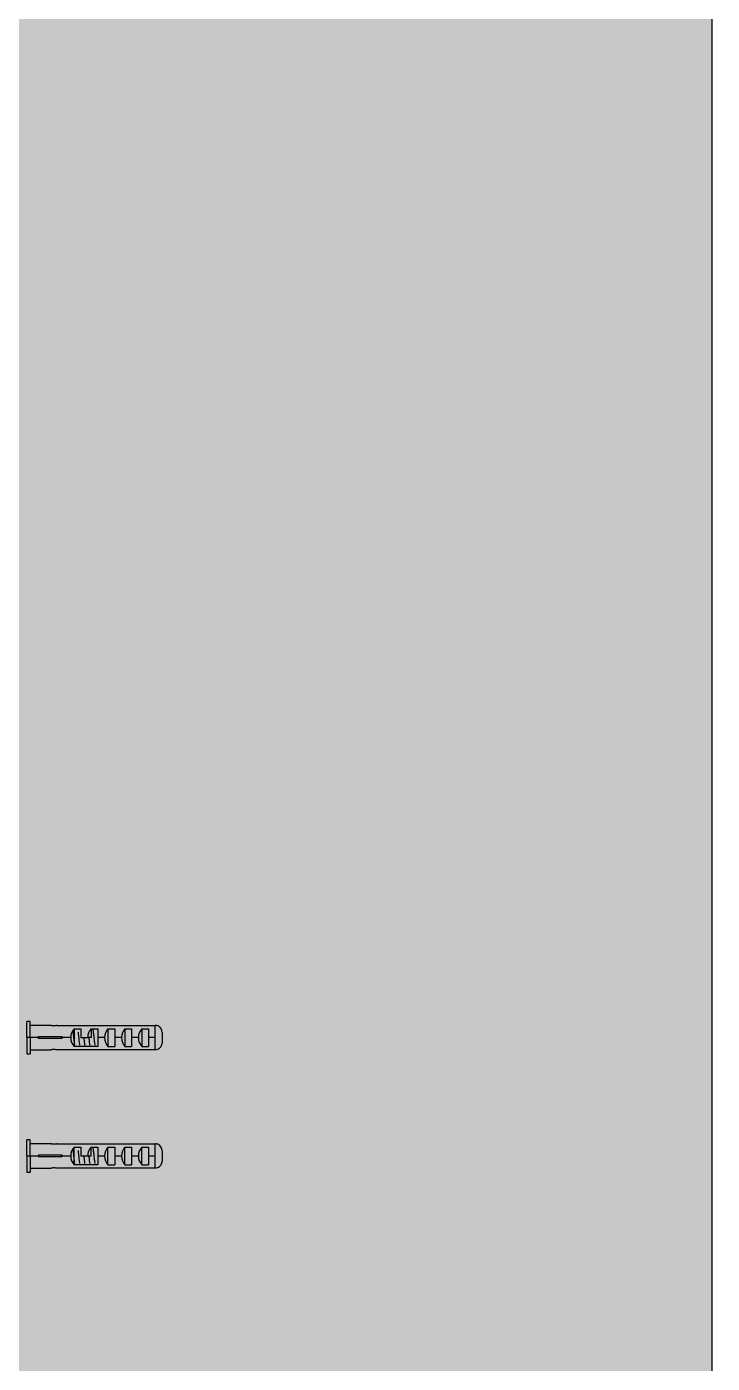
# Model space of a CAD drawing. Header units: millimetres. Extents: x -41292 to 298682, y -22072 to 33155.
# Drawn here: x -25625.8 to -25423.1, y 28589.6 to 28984.8 of the extents above; entities that cross this region are included whole.
import ezdxf

# ---------------------------------------------------------------- set-up
doc = ezdxf.new("R2010")
doc.units = ezdxf.units.MM
for name, color, linetype in [('02-WAL', 2, 'Continuous'), ('06-FUR', 6, 'Continuous'), ('F-BATH', 9, 'Continuous'), ('인테리어_해치_벽체', 8, 'Continuous')]:
    doc.layers.add(name, color=color, linetype=linetype)

# ---------------------------------------------------------------- blocks, each defined once
blk = doc.blocks.new('shdushs')
at = {"layer": '인테리어_해치_벽체'}
h = blk.add_hatch(color=256, dxfattribs=at)
h.dxf.hatch_style = 1
h.paths.add_polyline_path([(278642.73, 3821.07), (279542.73, 3821.07), (279542.73, 3081.07), (278642.73, 3081.07)], flags=16)
h.paths.add_polyline_path([(277152.73, 3961.07), (277872.73, 3961.07), (277872.73, 151.07), (277922.73, 151.07), (277922.73, 11.07), (277732.73, 11.07), (277732.73, 3821.07), (277732.73, 3821.07), (277732.73, 3821.07), (277152.73, 3821.07)])
h.paths.add_polyline_path([(273717.73, 4561.07), (275322.73, 4561.07), (275322.73, 3821.07), (275272.73, 3821.07), (275272.73, 2461.07), (275322.73, 2461.07), (275322.73, 2321.07), (274602.73, 2321.07), (274602.73, -758.93), (274652.73, -758.93), (274652.73, -898.93), (274462.73, -898.93), (274462.73, 2321.07), (274362.73, 2321.07), (274362.73, 2461.07), (275132.73, 2461.07), (275132.73, 4321.07), (273717.73, 4321.07)])
h.paths.add_polyline_path([(271533.15, 3011.07), (271533.15, 2871.07), (272442.73, 2871.07), (272442.73, 2321.07), (272632.73, 2321.07), (272632.73, 2461.07), (272582.73, 2461.07), (272582.73, 3011.07)])
h.paths.add_polyline_path([(268942.73, 1846.07), (268942.73, 1716.07), (269342.73, 1716.07), (269342.73, -898.93), (271112.73, -906.75), (271112.73, -766.75), (269482.73, -758.93), (269482.73, 2871.07), (270375.78, 2871.07), (270375.78, 3011.07), (269482.73, 3011.07), (269482.73, 4321.07), (270617.73, 4321.07), (270617.73, 4561.07), (269342.73, 4561.07), (269342.73, 1846.07)])
h.paths.add_polyline_path([(276332.73, -2313.93), (277872.73, -2313.93), (277872.73, -2463.93), (276332.73, -2463.93)])
h.paths.add_polyline_path([(275552.73, -898.93), (275552.73, -758.93), (277872.73, -758.93), (277872.73, -898.93)])
h.paths.add_polyline_path([(270682.73, -2463.93), (270342.73, -2463.93), (270342.73, -2313.93), (270682.73, -2313.93)])
h.paths.add_polyline_path([(269842.73, -6133.93), (270682.73, -6133.93), (270682.73, -6283.93), (269842.73, -6283.93)])
h.paths.add_polyline_path([(275142.73, -6283.93), (275681.29, -6283.93), (275681.29, -6133.93), (275382.73, -6133.93), (275382.73, -2463.93), (275432.73, -2463.93), (275432.73, -2313.93), (275142.73, -2313.93), (275142.73, -6283.93)])
h.paths.add_polyline_path([(278812.73, -7888.93), (278812.73, -8128.93), (279782.73, -8128.93), (279782.73, 3961.07), (278502.73, 3961.07), (278502.73, 2941.07), (279542.73, 2941.07), (279542.73, 151.07), (278722.73, 151.07), (278722.73, 11.07), (279542.73, 11.07), (279542.73, -2313.93), (278872.73, -2313.93), (278872.73, -2463.93), (279542.73, -2463.93), (279542.73, -6133.93), (278812.73, -6133.93), (278812.73, -6283.93), (279542.73, -6283.93), (279542.73, -7888.93)])
h.paths.add_polyline_path([(274612.73, -7888.93), (276112.73, -7888.93), (276112.73, -8128.93), (274612.73, -8128.93)])
h.paths.add_polyline_path([(270167.73, -7288.93), (270682.73, -7288.93), (270682.73, -7888.93), (271212.73, -7888.93), (271212.73, -8128.93), (270167.73, -8128.93)])
h.paths.add_polyline_path([(267542.73, -7288.93), (267282.73, -7288.93), (267282.73, -7528.93), (267782.73, -7528.93), (267782.73, -6283.93), (268382.73, -6283.93), (268382.73, -6133.93), (267782.73, -6133.93), (267782.73, -2463.93), (269442.73, -2463.93), (269442.73, -2313.93), (267442.73, -2313.93), (267442.73, -2463.93), (267542.73, -2463.93), (267542.73, -6133.93), (266942.73, -6133.93), (266942.73, -6283.93), (267542.73, -6283.93)])
h.paths.add_polyline_path([(266372.73, 1716.07), (265697.73, 1716.07), (265697.73, -763.93), (266507.73, -763.93), (266507.73, -893.93), (265697.73, -893.93), (265697.73, -2313.93), (266542.73, -2313.93), (266542.73, -2463.93), (264582.73, -2463.93), (264582.73, -6133.93), (265182.73, -6133.93), (265182.73, -6283.93), (264582.73, -6283.93), (264582.73, -7288.93), (265182.73, -7288.93), (265182.73, -7528.93), (264342.73, -7528.93), (264342.73, -2313.93), (265547.73, -2313.93), (265547.73, 1846.07), (266152.73, 1846.07), (266152.73, 2277.91), (266292.73, 2277.91), (266292.73, 1846.07), (266372.73, 1846.07)])
h.paths.add_polyline_path([(266822.73, 1846.07), (268042.73, 1846.07), (268042.73, 1716.07), (267487.73, 1716.07), (267487.73, -893.93), (267307.73, -893.93), (267307.73, -763.93), (267357.73, -763.93), (267357.73, 1716.07), (266822.73, 1716.07)])
h.paths.add_polyline_path([(266342.73, 3961.07), (266152.73, 3961.07), (266152.73, 3177.91), (266292.73, 3177.91), (266292.73, 3821.07), (266342.73, 3821.07)])
at = {"layer": '02-WAL'}
blk.add_lwpolyline([(278812.73, -7888.93), (278812.73, -8128.93), (279782.73, -8128.93), (279782.73, 3961.07), (278502.73, 3961.07), (278502.73, 2941.07), (279542.73, 2941.07), (279542.73, 151.07), (278722.73, 151.07), (278722.73, 11.07), (279542.73, 11.07), (279542.73, -2313.93), (278872.73, -2313.93), (278872.73, -2463.93), (279542.73, -2463.93), (279542.73, -6133.93), (278812.73, -6133.93), (278812.73, -6283.93), (279542.73, -6283.93), (279542.73, -7888.93), (278812.73, -7888.93)], dxfattribs=at)
blk = doc.blocks.new('59A-확장$0$rain-LM')
at = {"layer": 'F-BATH', "color": 251, "true_color": 0x636466}
for p, q in [((106575.24, 51948.25), (106578.28, 51948.25)), ((106610.24, 51948.25), (106613.28, 51948.25)), ((106573.19, 51917.11), (106573.19, 51946.25)), ((106576.76, 51946.25), (106573.19, 51946.25)), ((106574.17, 51942.25), (106574.17, 51944.25)), ((106574.17, 51944.25), (106576.76, 51944.25)), ((106576.76, 51946.25), (106576.76, 51944.25)), ((106580.32, 51946.25), (106576.76, 51946.25)), ((106576.76, 51944.25), (106579.35, 51944.25)), ((106579.35, 51942.25), (106579.35, 51944.25)), ((106580.32, 51917.11), (106580.32, 51946.25)), ((106608.19, 51917.11), (106608.19, 51946.25)), ((106611.76, 51946.25), (106608.19, 51946.25)), ((106609.17, 51942.25), (106609.17, 51944.25)), ((106609.17, 51944.25), (106611.76, 51944.25)), ((106611.76, 51944.25), (106611.76, 51946.25)), ((106615.32, 51946.25), (106611.76, 51946.25)), ((106611.76, 51944.25), (106614.35, 51944.25)), ((106614.35, 51942.25), (106614.35, 51944.25)), ((106615.32, 51917.11), (106615.32, 51946.25)), ((106574.17, 51942.25), (106579.35, 51942.25)), ((106574.17, 51937.25), (106574.17, 51939.25)), ((106574.17, 51939.25), (106576.76, 51939.25)), ((106576.76, 51941.25), (106576.76, 51939.25)), ((106576.76, 51939.25), (106579.35, 51939.25)), ((106579.35, 51937.25), (106579.35, 51939.25)), ((106614.35, 51942.25), (106609.17, 51942.25)), ((106609.17, 51937.25), (106609.17, 51939.25)), ((106609.17, 51939.25), (106611.76, 51939.25)), ((106611.76, 51939.25), (106611.76, 51941.25)), ((106611.76, 51939.25), (106614.35, 51939.25)), ((106614.35, 51937.25), (106614.35, 51939.25)), ((106574.17, 51937.25), (106579.35, 51937.25)), ((106576.76, 51936.25), (106576.76, 51934.25)), ((106614.35, 51937.25), (106609.17, 51937.25)), ((106611.76, 51934.25), (106611.76, 51936.25)), ((106574.17, 51932.25), (106574.17, 51934.25)), ((106574.17, 51934.25), (106576.76, 51934.25)), ((106574.17, 51932.25), (106579.35, 51932.25)), ((106576.76, 51934.25), (106579.35, 51934.25)), ((106576.76, 51931.25), (106576.76, 51929.25)), ((106579.35, 51932.25), (106579.35, 51934.25)), ((106609.17, 51932.25), (106609.17, 51934.25)), ((106609.17, 51934.25), (106611.76, 51934.25)), ((106614.35, 51932.25), (106609.17, 51932.25)), ((106611.76, 51934.25), (106614.35, 51934.25)), ((106611.76, 51929.25), (106611.76, 51931.25)), ((106614.35, 51932.25), (106614.35, 51934.25)), ((106574.17, 51927.25), (106574.17, 51929.25)), ((106574.17, 51929.25), (106576.76, 51929.25)), ((106574.17, 51927.25), (106576.76, 51927.25)), ((106576.76, 51929.25), (106579.35, 51929.25)), ((106576.76, 51927.25), (106576.76, 51926.25)), ((106579.35, 51929.25), (106579.35, 51922.25)), ((106609.17, 51927.25), (106609.17, 51929.25)), ((106609.17, 51929.25), (106611.76, 51929.25)), ((106611.76, 51927.25), (106609.17, 51927.25)), ((106611.76, 51929.25), (106614.35, 51929.25)), ((106611.76, 51926.25), (106611.76, 51927.25)), ((106614.35, 51929.25), (106614.35, 51922.25)), ((106574.17, 51922.25), (106574.17, 51924.25)), ((106574.17, 51924.25), (106576.76, 51924.25)), ((106576.76, 51924.25), (106576.76, 51926.25)), ((106609.17, 51922.25), (106609.17, 51924.25)), ((106609.17, 51924.25), (106611.76, 51924.25)), ((106611.76, 51924.25), (106611.76, 51926.25)), ((106574.17, 51922.25), (106579.35, 51922.25)), ((106576.76, 51921.25), (106576.76, 51918.55)), ((106614.35, 51922.25), (106609.17, 51922.25)), ((106611.76, 51918.55), (106611.76, 51921.25)), ((106573.16, 51915.26), (106573.16, 51909.25)), ((106576.46, 51911.75), (106576.46, 51918.62)), ((106577.06, 51918.62), (106577.06, 51911.75)), ((106580.36, 51909.25), (106580.36, 51915.26)), ((106608.16, 51915.26), (106608.16, 51909.25)), ((106611.46, 51911.75), (106611.46, 51918.62)), ((106612.06, 51918.62), (106612.06, 51911.75)), ((106615.36, 51909.25), (106615.36, 51915.26)), ((106577.06, 51911.75), (106576.46, 51911.75)), ((106576.76, 51911.75), (106576.76, 51909.25)), ((106611.46, 51911.75), (106612.06, 51911.75)), ((106611.76, 51909.25), (106611.76, 51911.75)), ((106571.96, 51909.25), (106571.96, 51908.25)), ((106576.76, 51909.25), (106571.96, 51909.25)), ((106576.76, 51908.25), (106571.96, 51908.25)), ((106574.87, 51908.22), (106574.87, 51908.25)), ((106576.76, 51909.25), (106576.76, 51908.25)), ((106576.76, 51909.25), (106581.56, 51909.25)), ((106576.76, 51908.25), (106581.56, 51908.25)), ((106578.65, 51908.22), (106578.65, 51908.25)), ((106581.56, 51908.25), (106581.56, 51909.25)), ((106606.96, 51909.25), (106606.96, 51908.25)), ((106611.76, 51909.25), (106606.96, 51909.25)), ((106611.76, 51908.25), (106606.96, 51908.25)), ((106609.87, 51908.22), (106609.87, 51908.25)), ((106611.76, 51908.25), (106611.76, 51909.25)), ((106611.76, 51909.25), (106616.56, 51909.25)), ((106611.76, 51908.25), (106616.56, 51908.25)), ((106613.65, 51908.22), (106613.65, 51908.25)), ((106616.56, 51908.25), (106616.56, 51909.25))]:
    blk.add_line(p, q, dxfattribs=at)
for centre, start_param, end_param in [((106576.76, 51944.52), 3.90924, 4.712389), ((106576.76, 51944.52), 4.712389, 5.515538), ((106611.76, 51944.52), 3.90924, 4.712389), ((106611.76, 51944.52), 4.712389, 5.515538), ((106576.76, 51939.52), 3.90924, 4.712389), ((106576.76, 51939.52), 4.712389, 5.515538), ((106611.76, 51939.52), 3.90924, 4.712389), ((106611.76, 51939.52), 4.712389, 5.515538), ((106576.76, 51934.52), 3.90924, 4.712389), ((106576.76, 51934.52), 4.712389, 5.515538), ((106611.76, 51934.52), 3.90924, 4.712389), ((106611.76, 51934.52), 4.712389, 5.515538), ((106576.76, 51929.52), 3.90924, 4.712389), ((106611.76, 51929.52), 3.90924, 4.712389), ((106576.76, 51924.52), 3.90924, 4.712389), ((106576.76, 51924.52), 4.712389, 5.515538), ((106611.76, 51924.52), 3.90924, 4.712389), ((106611.76, 51924.52), 4.712389, 5.515538)]:
    blk.add_ellipse(centre, major_axis=(3.6, 0), ratio=0.909091, start_param=start_param, end_param=end_param, dxfattribs=at)
for points, knots in [([(106575.24, 51948.25), (106575, 51948.25), (106574.77, 51948.21), (106574.32, 51948.06), (106574.11, 51947.94), (106573.75, 51947.65), (106573.6, 51947.47), (106573.36, 51947.09), (106573.28, 51946.87), (106573.21, 51946.52), (106573.19, 51946.38), (106573.19, 51946.25)], [0, 0, 0, 0, 0.222179, 0.222179, 0.444896, 0.444896, 0.660359, 0.660359, 0.872339, 0.872339, 1, 1, 1, 1]), ([(106580.32, 51946.25), (106580.32, 51946.47), (106580.28, 51946.69), (106580.14, 51947.11), (106580.03, 51947.31), (106579.75, 51947.66), (106579.58, 51947.81), (106579.2, 51948.05), (106578.99, 51948.14), (106578.61, 51948.23), (106578.44, 51948.25), (106578.28, 51948.25)], [0, 0, 0, 0, 0.210475, 0.210475, 0.420919, 0.420919, 0.631855, 0.631855, 0.844512, 0.844512, 1, 1, 1, 1]), ([(106610.24, 51948.25), (106610, 51948.25), (106609.77, 51948.21), (106609.32, 51948.06), (106609.11, 51947.94), (106608.75, 51947.65), (106608.6, 51947.47), (106608.36, 51947.09), (106608.28, 51946.87), (106608.21, 51946.52), (106608.19, 51946.38), (106608.19, 51946.25)], [0, 0, 0, 0, 0.222179, 0.222179, 0.444896, 0.444896, 0.660359, 0.660359, 0.872339, 0.872339, 1, 1, 1, 1]), ([(106615.32, 51946.25), (106615.32, 51946.47), (106615.28, 51946.69), (106615.14, 51947.11), (106615.03, 51947.31), (106614.75, 51947.66), (106614.58, 51947.81), (106614.2, 51948.05), (106613.99, 51948.14), (106613.61, 51948.23), (106613.44, 51948.25), (106613.28, 51948.25)], [0, 0, 0, 0, 0.210475, 0.210475, 0.420919, 0.420919, 0.631855, 0.631855, 0.844512, 0.844512, 1, 1, 1, 1]), ([(106574.43, 51927.76), (106574.46, 51927.77), (106574.66, 51927.84), (106575.47, 51927.95), (106577.06, 51928.11), (106578.41, 51928.25), (106578.91, 51928.34), (106579.04, 51928.38)], [0, 0, 0, 0, 0.061687, 0.310892, 0.560097, 0.809303, 1, 1, 1, 1]), ([(106609.43, 51927.76), (106609.46, 51927.77), (106609.66, 51927.84), (106610.47, 51927.95), (106612.06, 51928.11), (106613.41, 51928.25), (106613.91, 51928.34), (106614.04, 51928.38)], [0, 0, 0, 0, 0.061687, 0.310892, 0.560097, 0.809303, 1, 1, 1, 1]), ([(106575.18, 51923.41), (106575.27, 51923.42), (106575.77, 51923.48), (106576.93, 51923.6), (106578.3, 51923.73), (106578.83, 51923.82), (106578.97, 51923.86)], [0, 0, 0, 0, 0.073159, 0.413159, 0.753158, 1, 1, 1, 1]), ([(106576.74, 51926.58), (106577.23, 51926.63), (106578.22, 51926.72), (106578.85, 51926.82), (106579.02, 51926.87)], [0, 0, 0, 0, 0.49872, 1, 1, 1, 1]), ([(106576.76, 51925.08), (106577.13, 51925.12), (106578.01, 51925.2), (106578.73, 51925.3), (106578.97, 51925.36), (106579, 51925.37)], [0, 0, 0, 0, 0.37971, 0.916127, 1, 1, 1, 1]), ([(106610.18, 51923.41), (106610.27, 51923.42), (106610.77, 51923.48), (106611.93, 51923.6), (106613.3, 51923.73), (106613.83, 51923.82), (106613.97, 51923.86)], [0, 0, 0, 0, 0.073159, 0.413159, 0.753158, 1, 1, 1, 1]), ([(106611.74, 51926.58), (106612.23, 51926.63), (106613.22, 51926.72), (106613.85, 51926.82), (106614.02, 51926.87)], [0, 0, 0, 0, 0.49872, 1, 1, 1, 1]), ([(106611.76, 51925.08), (106612.13, 51925.12), (106613.01, 51925.2), (106613.73, 51925.3), (106613.97, 51925.36), (106614, 51925.37)], [0, 0, 0, 0, 0.37971, 0.916127, 1, 1, 1, 1]), ([(106574.43, 51921.76), (106574.55, 51921.81), (106575.09, 51921.91), (106576.54, 51922.06), (106578.08, 51922.21), (106578.76, 51922.31), (106578.95, 51922.35)], [0, 0, 0, 0, 0.239085, 0.499488, 0.759891, 1, 1, 1, 1]), ([(106609.43, 51921.76), (106609.55, 51921.81), (106610.09, 51921.91), (106611.54, 51922.06), (106613.08, 51922.21), (106613.76, 51922.31), (106613.95, 51922.35)], [0, 0, 0, 0, 0.239085, 0.499488, 0.759891, 1, 1, 1, 1]), ([(106573.19, 51917.11), (106573.21, 51917.06), (106573.22, 51916.98), (106573.25, 51916.81), (106573.27, 51916.71), (106573.29, 51916.5), (106573.3, 51916.39), (106573.3, 51916.17), (106573.3, 51916.06), (106573.28, 51915.85), (106573.26, 51915.75), (106573.24, 51915.57), (106573.22, 51915.49), (106573.19, 51915.37), (106573.18, 51915.32), (106573.16, 51915.26), (106573.16, 51915.25), (106573.16, 51915.25)], [0, 0, 0, 0, 0.130372, 0.130372, 0.260778, 0.260778, 0.390104, 0.390104, 0.5147, 0.5147, 0.638474, 0.638474, 0.766412, 0.766412, 0.897176, 0.897176, 1, 1, 1, 1]), ([(106580.36, 51915.25), (106580.36, 51915.25), (106580.36, 51915.25), (106580.35, 51915.26), (106580.35, 51915.28), (106580.33, 51915.36), (106580.31, 51915.42), (106580.28, 51915.57), (106580.26, 51915.65), (106580.24, 51915.85), (106580.23, 51915.96), (106580.21, 51916.18), (106580.21, 51916.29), (106580.22, 51916.51), (106580.23, 51916.61), (106580.26, 51916.81), (106580.27, 51916.9), (106580.3, 51917.03), (106580.31, 51917.07), (106580.32, 51917.11)], [0, 0, 0, 0, 0.025111, 0.025111, 0.149041, 0.149041, 0.273737, 0.273737, 0.402646, 0.402646, 0.533133, 0.533133, 0.659652, 0.659652, 0.782891, 0.782891, 0.908576, 0.908576, 1, 1, 1, 1]), ([(106608.19, 51917.11), (106608.21, 51917.06), (106608.22, 51916.98), (106608.25, 51916.81), (106608.27, 51916.71), (106608.29, 51916.5), (106608.3, 51916.39), (106608.3, 51916.17), (106608.3, 51916.06), (106608.28, 51915.85), (106608.26, 51915.75), (106608.24, 51915.57), (106608.22, 51915.49), (106608.19, 51915.37), (106608.18, 51915.32), (106608.16, 51915.26), (106608.16, 51915.25), (106608.16, 51915.25)], [0, 0, 0, 0, 0.130372, 0.130372, 0.260778, 0.260778, 0.390104, 0.390104, 0.5147, 0.5147, 0.638474, 0.638474, 0.766412, 0.766412, 0.897176, 0.897176, 1, 1, 1, 1]), ([(106615.36, 51915.25), (106615.36, 51915.25), (106615.36, 51915.25), (106615.35, 51915.26), (106615.35, 51915.28), (106615.33, 51915.36), (106615.31, 51915.42), (106615.28, 51915.57), (106615.26, 51915.65), (106615.24, 51915.85), (106615.23, 51915.96), (106615.21, 51916.18), (106615.21, 51916.29), (106615.22, 51916.51), (106615.23, 51916.61), (106615.26, 51916.81), (106615.27, 51916.9), (106615.3, 51917.03), (106615.31, 51917.07), (106615.32, 51917.11)], [0, 0, 0, 0, 0.025111, 0.025111, 0.149041, 0.149041, 0.273737, 0.273737, 0.402646, 0.402646, 0.533133, 0.533133, 0.659652, 0.659652, 0.782891, 0.782891, 0.908576, 0.908576, 1, 1, 1, 1])]:
    blk.add_open_spline(points, degree=3, knots=knots, dxfattribs=at)
for points in [[(106576.46, 51918.62), (106576.51, 51918.6), (106576.61, 51918.56), (106576.71, 51918.55), (106576.76, 51918.55)], [(106576.76, 51918.55), (106576.81, 51918.55), (106576.9, 51918.56), (106577.01, 51918.6), (106577.06, 51918.62)], [(106611.46, 51918.62), (106611.51, 51918.6), (106611.61, 51918.56), (106611.71, 51918.55), (106611.76, 51918.55)], [(106611.76, 51918.55), (106611.81, 51918.55), (106611.9, 51918.56), (106612.01, 51918.6), (106612.06, 51918.62)]]:
    blk.add_open_spline(points, degree=3, dxfattribs=at)
blk = doc.blocks.new('sheisdxse')
at = {"layer": '06-FUR', "rotation": 269.9999999999999}
blk.add_blockref('59A-확장$0$rain-LM', (295224.7, 79040.31), dxfattribs=at)

msp = doc.modelspace()

# ---------------------------------------------------------------- block references
msp.add_blockref('shdushs', (-305205.87, 26222.34))

# ---------------------------------------------------------------- next in the draw order: block references
msp.add_blockref('sheisdxse', (-372758.77, 56222.34))

doc.saveas('drawing.dxf')
